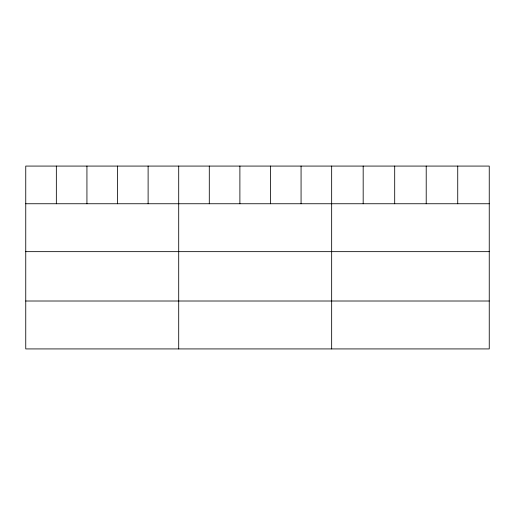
<?xml version="1.0" encoding="UTF-8"?>
<svg xmlns="http://www.w3.org/2000/svg" width="515" height="515" viewBox="0 0 515 515"><rect width="100%" height="100%" fill="white"/><g stroke="black" fill="none" stroke-linecap="round" stroke-linejoin="round"><path stroke-width="0.77" d="M489.25 203.747L489.25 348.925L25.75 348.925L25.75 166.075L489.25 166.075L489.25 203.747L25.75 203.747M25.75 251.655L489.25 251.655M25.75 301.011L489.25 301.011M457.732 166.075L457.732 203.747M426.214 166.075L426.214 203.747M394.696 166.075L394.696 203.747M363.178 166.075L363.178 203.747M331.66 166.075L331.66 348.925M301.069 166.075L301.069 203.747M270.478 166.075L270.478 203.747M239.887 166.075L239.887 203.747M209.296 166.075L209.296 203.747M178.705 166.075L178.705 348.925M148.114 166.075L148.114 203.747M117.523 166.075L117.523 203.747M86.932 166.075L86.932 203.747M56.341 166.075L56.341 203.747"/></g></svg>
